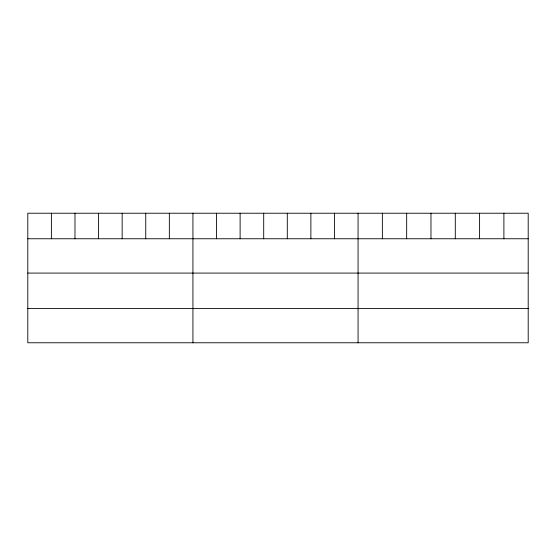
<?xml version="1.0" encoding="UTF-8"?>
<svg xmlns="http://www.w3.org/2000/svg" width="556" height="556" viewBox="0 0 556 556"><rect width="100%" height="100%" fill="white"/><g stroke="black" fill="none" stroke-linecap="round" stroke-linejoin="round"><path stroke-width="0.83" d="M528.2 238.76L528.2 342.774L27.8 342.774L27.8 213.226L528.2 213.226L528.2 238.76L27.8 238.76M27.8 273.086L528.2 273.086M27.8 308.448L528.2 308.448M503.896 213.226L503.896 238.76M479.592 213.226L479.592 238.76M455.288 213.226L455.288 238.76M430.976 213.226L430.976 238.76M406.672 213.226L406.672 238.76M382.368 213.226L382.368 238.76M358.064 213.226L358.064 342.774M334.476 213.226L334.476 238.76M310.88 213.226L310.88 238.76M287.292 213.226L287.292 238.76M263.704 213.226L263.704 238.76M240.116 213.226L240.116 238.76M216.52 213.226L216.52 238.76M192.932 213.226L192.932 342.774M169.344 213.226L169.344 238.76M145.748 213.226L145.748 238.76M122.16 213.226L122.16 238.76M98.572 213.226L98.572 238.76M74.984 213.226L74.984 238.76M51.388 213.226L51.388 238.76"/></g></svg>
